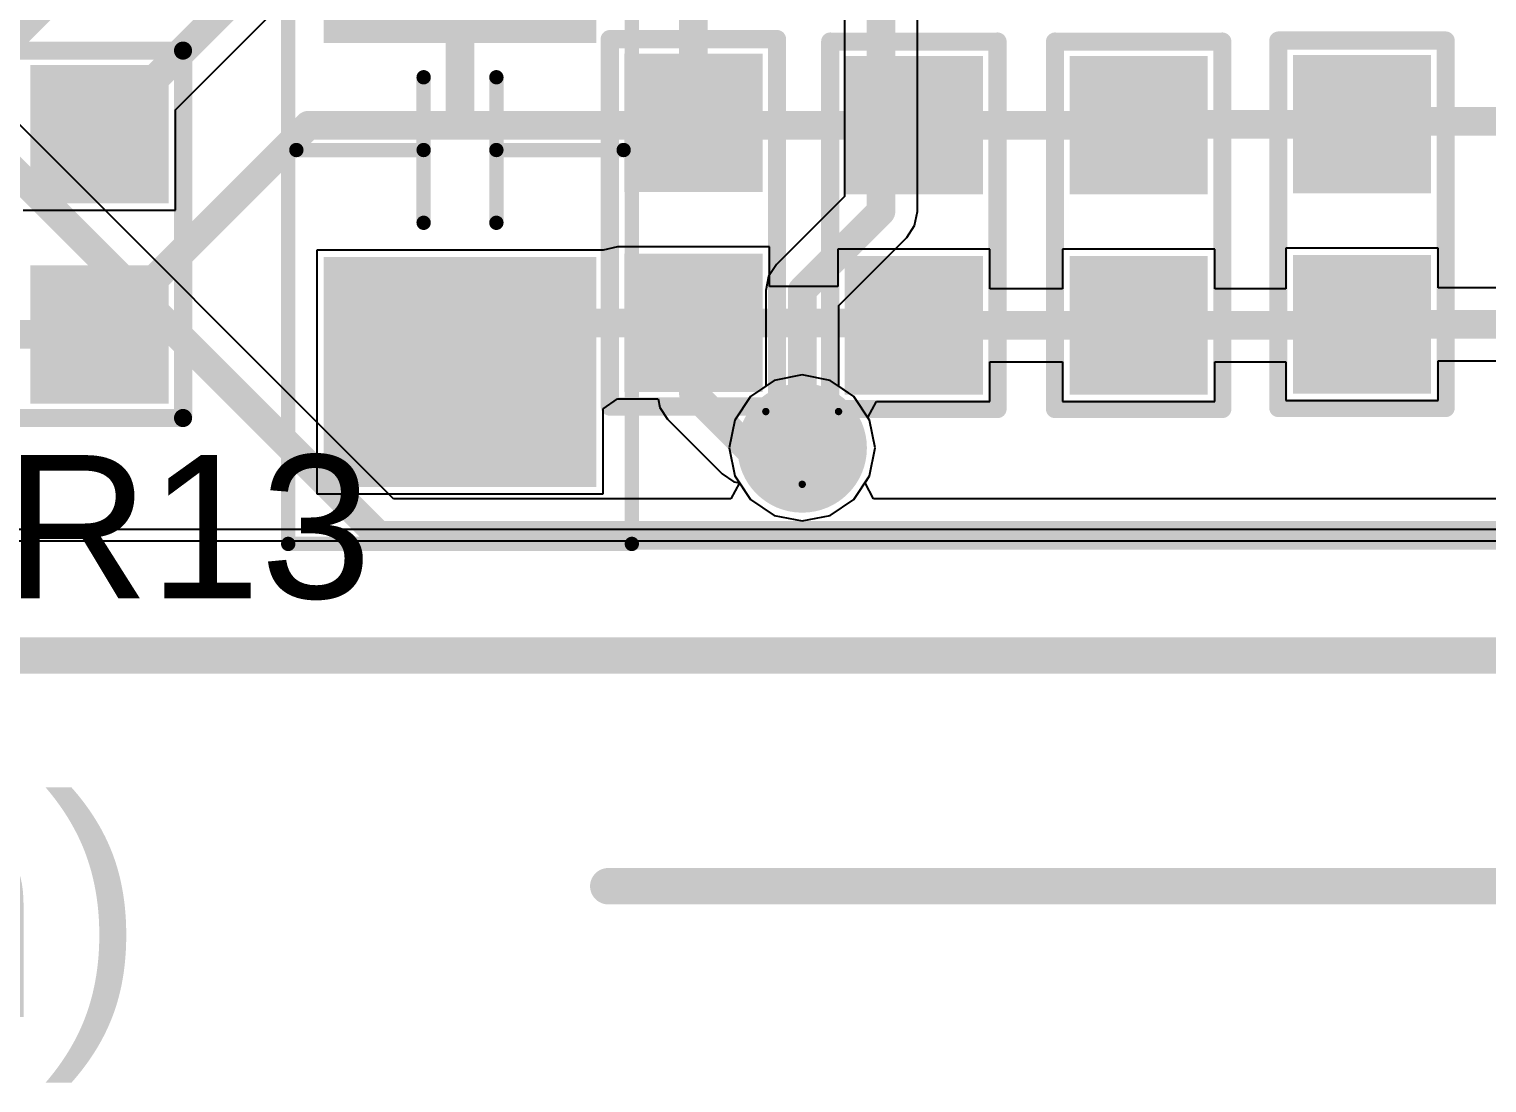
# Model space of a CAD drawing. Header units: inches. Extents: x -3 to 423, y -3 to 110.
# Drawn here: x 34.84 to 45.02, y -2.98 to 4.37 of the extents above; entities that cross this region are included whole.
import ezdxf

# ---------------------------------------------------------------- set-up
doc = ezdxf.new("R2010")
doc.units = ezdxf.units.IN
for name, color, linetype in [('Board Outline', 56, 'Continuous'), ('Bottom Layer', 5, 'Continuous'), ('Bottom Solder', 6, 'Continuous'), ('Drill Drawing', 1, 'Continuous'), ('Mechanical 1', 6, 'Continuous'), ('Mechanical 16', 56, 'Continuous'), ('Mechanical 3', 76, 'Continuous'), ('Mid Layer', 16, 'Continuous'), ('Mid Layer 2', 76, 'Continuous'), ('Top Layer', 1, 'Continuous'), ('Top Overlay', 2, 'Continuous'), ('Top Paste', 8, 'Continuous'), ('Top Solder', 216, 'Continuous'), ('Via Holes', 16, 'Continuous')]:
    doc.layers.add(name, color=color, linetype=linetype)
doc.styles.add('Arial', font='', dxfattribs={"height": 0.2})
doc.styles.get('Arial').set_extended_font_data('Arial')

msp = doc.modelspace()

# ---------------------------------------------------------------- hatches: boundary and pattern name
at = {"layer": 'Bottom Layer'}
h = msp.add_hatch(color=5, dxfattribs=at)
edge = h.paths.add_edge_path()
edge.add_arc((40.24, 1.45), 0.35, 0, 360)
at = {"layer": 'Bottom Solder'}
h = msp.add_hatch(color=6, dxfattribs=at)
edge = h.paths.add_edge_path()
edge.add_arc((40.24, 1.45), 0.452, 0, 360)
at = {"layer": 'Mid Layer'}
h = msp.add_hatch(color=16, dxfattribs=at)
edge = h.paths.add_edge_path()
edge.add_arc((40.24, 1.45), 0.35, 0, 360)
at = {"layer": 'Mid Layer 2'}
h = msp.add_hatch(color=76, dxfattribs=at)
edge = h.paths.add_edge_path()
edge.add_arc((40.24, 1.45), 0.35, 0, 360)
at = {"layer": 'Top Layer'}
for points in [[(39.861, 4.101), (39.861, 3.339), (39.099, 3.339), (39.099, 4.101)], [(41.401, 4.084), (41.401, 3.322), (40.639, 3.322), (40.639, 4.084)], [(42.971, 4.084), (42.971, 3.322), (42.209, 3.322), (42.209, 4.084)], [(44.531, 4.091), (44.531, 3.329), (43.769, 3.329), (43.769, 4.091)], [(35.712, 4.021), (35.712, 3.259), (34.95, 3.259), (34.95, 4.021)], [(37, 1.28), (37, 2.68), (38.7, 2.68), (38.7, 1.28)], [(39.861, 2.704), (39.861, 1.942), (39.099, 1.942), (39.099, 2.704)], [(41.401, 2.687), (41.401, 1.925), (40.639, 1.925), (40.639, 2.687)], [(42.971, 2.687), (42.971, 1.925), (42.209, 1.925), (42.209, 2.687)], [(44.531, 2.694), (44.531, 1.932), (43.769, 1.932), (43.769, 2.694)], [(35.712, 2.624), (35.712, 1.862), (34.95, 1.862), (34.95, 2.624)]]:
    msp.add_hatch(color=1, dxfattribs=at).paths.add_polyline_path(points)
h = msp.add_hatch(color=1, dxfattribs=at)
edge = h.paths.add_edge_path()
edge.add_arc((40.24, 1.45), 0.35, 0, 360)
at = {"layer": 'Top Paste'}
for points in [[(39.861, 4.101), (39.861, 3.339), (39.099, 3.339), (39.099, 4.101)], [(41.401, 4.084), (41.401, 3.322), (40.639, 3.322), (40.639, 4.084)], [(42.971, 4.084), (42.971, 3.322), (42.209, 3.322), (42.209, 4.084)], [(44.531, 4.091), (44.531, 3.329), (43.769, 3.329), (43.769, 4.091)], [(35.712, 4.021), (35.712, 3.259), (34.95, 3.259), (34.95, 4.021)], [(37, 1.28), (37, 2.68), (38.7, 2.68), (38.7, 1.28)], [(39.861, 2.704), (39.861, 1.942), (39.099, 1.942), (39.099, 2.704)], [(41.401, 2.687), (41.401, 1.925), (40.639, 1.925), (40.639, 2.687)], [(42.971, 2.687), (42.971, 1.925), (42.209, 1.925), (42.209, 2.687)], [(44.531, 2.694), (44.531, 1.932), (43.769, 1.932), (43.769, 2.694)], [(35.712, 2.624), (35.712, 1.862), (34.95, 1.862), (34.95, 2.624)]]:
    msp.add_hatch(color=8, dxfattribs=at).paths.add_polyline_path(points)
at = {"layer": 'Top Solder'}
for points in [[(36.898, 4.278), (36.898, 5.882), (38.802, 5.882), (38.802, 4.278)], [(39.963, 4.203), (39.963, 3.237), (38.997, 3.237), (38.997, 4.203)], [(41.503, 4.186), (41.503, 3.22), (40.537, 3.22), (40.537, 4.186)], [(43.073, 4.186), (43.073, 3.22), (42.107, 3.22), (42.107, 4.186)], [(44.633, 4.193), (44.633, 3.227), (43.667, 3.227), (43.667, 4.193)], [(35.814, 4.123), (35.814, 3.157), (34.849, 3.157), (34.849, 4.123)], [(36.898, 1.178), (36.898, 2.782), (38.802, 2.782), (38.802, 1.178)], [(39.963, 2.806), (39.963, 1.84), (38.997, 1.84), (38.997, 2.806)], [(41.503, 2.789), (41.503, 1.823), (40.537, 1.823), (40.537, 2.789)], [(43.073, 2.789), (43.073, 1.823), (42.107, 1.823), (42.107, 2.789)], [(44.633, 2.796), (44.633, 1.83), (43.667, 1.83), (43.667, 2.796)], [(35.814, 2.726), (35.814, 1.76), (34.849, 1.76), (34.849, 2.726)]]:
    msp.add_hatch(color=216, dxfattribs=at).paths.add_polyline_path(points)
h = msp.add_hatch(color=216, dxfattribs=at)
edge = h.paths.add_edge_path()
edge.add_arc((40.24, 1.45), 0.452, 0, 360)
at = {"layer": 'Via Holes'}
h = msp.add_hatch(color=7, dxfattribs=at)
edge = h.paths.add_edge_path()
edge.add_arc((40.24, 1.45), 0.25, 0, 360)

# ---------------------------------------------------------------- linework, layer by layer
at = {"layer": 'Board Outline', "const_width": 0.254}
msp.add_lwpolyline([(0.02, 0), (64.06, 0)], dxfattribs=at)
at = {"layer": 'Bottom Layer'}
for p, q in [((40.535, 6.729), (40.535, 3.206)), ((41.045, 3.1), (41.045, 6.729)), ((37.386, 1.095), (33.25, 5.23)), ((40.535, 3.206), (40.06, 2.73)), ((41.025, 3.002), (41.045, 3.1)), ((40.97, 2.92), (41.025, 3.002)), ((40.495, 2.444), (40.97, 2.92)), ((40.005, 2.648), (39.985, 2.55)), ((40.06, 2.73), (40.005, 2.648)), ((39.985, 2.55), (39.985, 1.881)), ((40.495, 1.881), (40.495, 2.444)), ((39.985, 1.881), (39.88, 1.81)), ((40.6, 1.81), (40.495, 1.881)), ((39.88, 1.81), (39.769, 1.645)), ((40.711, 1.645), (40.6, 1.81)), ((39.769, 1.645), (39.73, 1.45)), ((40.75, 1.45), (40.711, 1.645)), ((39.73, 1.45), (39.769, 1.255)), ((40.711, 1.255), (40.75, 1.45)), ((39.769, 1.255), (39.801, 1.207)), ((40.679, 1.207), (40.711, 1.255)), ((39.801, 1.207), (39.741, 1.095)), ((40.739, 1.095), (40.679, 1.207)), ((39.741, 1.095), (37.386, 1.095)), ((45.704, 1.095), (40.739, 1.095))]:
    msp.add_line(p, q, dxfattribs=at)
at = {"layer": 'Bottom Layer', "const_width": 0.2}
for points in [[(40.79, 3.1), (40.79, 7.16)], [(33.07, 5.05), (37.28, 0.84)], [(40.24, 2.55), (40.79, 3.1)], [(40.24, 1.45), (40.24, 2.55)], [(37.28, 0.84), (45.81, 0.84)]]:
    msp.add_lwpolyline(points, dxfattribs=at)
at = {"layer": 'Bottom Layer', "const_width": 0.1}
for points in [[(40.74, 3.1, 1), (40.84, 3.1, 1)], [(40.74, 3.1, 1), (40.84, 3.1, 1)], [(40.19, 2.55, 1), (40.29, 2.55, 1)], [(40.19, 2.55, 1), (40.29, 2.55, 1)], [(40.19, 1.45, 1), (40.29, 1.45, 1)], [(37.23, 0.84, 1), (37.33, 0.84, 1)], [(37.23, 0.84, 1), (37.33, 0.84, 1)]]:
    msp.add_lwpolyline(points, format="xyb", close=True, dxfattribs=at)
at = {"layer": 'Drill Drawing', "const_width": 0.0508}
for points in [[(39.986, 1.704), (40.494, 1.704)], [(39.986, 1.704), (40.24, 1.196)], [(40.24, 1.196), (40.494, 1.704)]]:
    msp.add_lwpolyline(points, dxfattribs=at)
at = {"layer": 'Drill Drawing', "const_width": 0.0254}
for points in [[(39.973, 1.704, 1), (39.999, 1.704, 1)], [(39.973, 1.704, 1), (39.999, 1.704, 1)], [(40.481, 1.704, 1), (40.507, 1.704, 1)], [(40.481, 1.704, 1), (40.507, 1.704, 1)], [(40.227, 1.196, 1), (40.253, 1.196, 1)], [(40.227, 1.196, 1), (40.253, 1.196, 1)]]:
    msp.add_lwpolyline(points, format="xyb", close=True, dxfattribs=at)
at = {"layer": 'Mechanical 1', "const_width": 0.254}
msp.add_lwpolyline([(0, 0), (64.06, 0)], dxfattribs=at)
at = {"layer": 'Mechanical 16', "const_width": 0.1}
for points in [[(36.65, 0.78), (36.65, 6.28)], [(39.05, 0.78), (39.05, 6.28)], [(37.596, 3.53), (37.596, 4.038)], [(38.104, 3.53), (38.104, 4.038)], [(36.707, 3.53), (37.596, 3.53)], [(37.596, 3.022), (37.596, 3.53)], [(38.104, 3.022), (38.104, 3.53)], [(38.104, 3.53), (38.993, 3.53)], [(36.65, 0.78), (39.05, 0.78)]]:
    msp.add_lwpolyline(points, dxfattribs=at)
at = {"layer": 'Mechanical 16', "const_width": 0.05}
for points in [[(37.571, 4.038, 1), (37.621, 4.038, 1)], [(38.079, 4.038, 1), (38.129, 4.038, 1)], [(36.682, 3.53, 1), (36.732, 3.53, 1)], [(37.571, 3.53, 1), (37.621, 3.53, 1)], [(37.571, 3.53, 1), (37.621, 3.53, 1)], [(37.571, 3.53, 1), (37.621, 3.53, 1)], [(38.079, 3.53, 1), (38.129, 3.53, 1)], [(38.079, 3.53, 1), (38.129, 3.53, 1)], [(38.079, 3.53, 1), (38.129, 3.53, 1)], [(38.968, 3.53, 1), (39.018, 3.53, 1)], [(37.571, 3.022, 1), (37.621, 3.022, 1)], [(38.079, 3.022, 1), (38.129, 3.022, 1)], [(36.625, 0.78, 1), (36.675, 0.78, 1)], [(36.625, 0.78, 1), (36.675, 0.78, 1)], [(39.025, 0.78, 1), (39.075, 0.78, 1)], [(39.025, 0.78, 1), (39.075, 0.78, 1)]]:
    msp.add_lwpolyline(points, format="xyb", close=True, dxfattribs=at)
at = {"layer": 'Mechanical 3', "const_width": 0.254}
msp.add_lwpolyline([(38.886, -1.61), (64.06, -1.61)], dxfattribs=at)
at = {"layer": 'Mechanical 3', "const_width": 0.127}
msp.add_lwpolyline([(38.822, -1.61, 1), (38.949, -1.61, 1)], format="xyb", close=True, dxfattribs=at)
at = {"layer": 'Mid Layer'}
for p, q in [((40.24, 1.96), (40.045, 1.921)), ((40.435, 1.921), (40.24, 1.96)), ((40.045, 1.921), (39.88, 1.81)), ((40.6, 1.81), (40.435, 1.921)), ((39.88, 1.81), (39.769, 1.645)), ((40.711, 1.645), (40.6, 1.81)), ((39.769, 1.645), (39.73, 1.45)), ((40.75, 1.45), (40.711, 1.645)), ((39.73, 1.45), (39.769, 1.255)), ((40.711, 1.255), (40.75, 1.45)), ((39.769, 1.255), (39.88, 1.089)), ((40.6, 1.089), (40.711, 1.255)), ((39.88, 1.089), (40.045, 0.979)), ((40.435, 0.979), (40.6, 1.089)), ((40.045, 0.979), (40.24, 0.94)), ((40.24, 0.94), (40.435, 0.979)), ((54.713, 0.8), (32.482, 0.8))]:
    msp.add_line(p, q, dxfattribs=at)
at = {"layer": 'Mid Layer 2'}
msp.add_line((46.21, 0.88), (30.65, 0.88), dxfattribs=at)
at = {"layer": 'Top Layer'}
for p, q in [((35.862, 3.811), (36.579, 4.527)), ((35.862, 3.109), (35.862, 3.811)), ((34.8, 3.109), (35.862, 3.109)), ((38.949, 2.854), (38.85, 2.83)), ((38.967, 2.854), (38.949, 2.854)), ((38.949, 2.854), (38.949, 2.854)), ((40.011, 2.854), (38.967, 2.854)), ((40.011, 2.578), (40.011, 2.854)), ((38.85, 2.83), (36.85, 2.83)), ((36.85, 2.83), (36.85, 1.13)), ((38.85, 2.83), (38.85, 2.83)), ((41.551, 2.837), (40.489, 2.837)), ((40.489, 2.837), (40.489, 2.578)), ((41.551, 2.561), (41.551, 2.837)), ((43.121, 2.837), (42.059, 2.837)), ((42.059, 2.837), (42.059, 2.561)), ((43.121, 2.561), (43.121, 2.837)), ((44.681, 2.844), (43.619, 2.844)), ((43.619, 2.844), (43.619, 2.561)), ((44.681, 2.568), (44.681, 2.844)), ((40.489, 2.578), (40.011, 2.578)), ((42.059, 2.561), (41.551, 2.561)), ((43.619, 2.561), (43.121, 2.561)), ((45.149, 2.568), (44.681, 2.568)), ((41.551, 1.775), (41.551, 2.051)), ((41.551, 2.051), (42.059, 2.051)), ((42.059, 2.051), (42.059, 1.775)), ((43.121, 1.775), (43.121, 2.051)), ((43.121, 2.051), (43.619, 2.051)), ((43.619, 2.051), (43.619, 1.782)), ((44.681, 1.782), (44.681, 2.058)), ((44.681, 2.058), (45.149, 2.058)), ((38.85, 1.724), (38.949, 1.792)), ((38.949, 1.792), (39.233, 1.792)), ((39.233, 1.792), (39.245, 1.732)), ((39.245, 1.732), (39.3, 1.65)), ((40.699, 1.663), (40.759, 1.775)), ((40.759, 1.775), (41.551, 1.775)), ((42.059, 1.775), (43.121, 1.775)), ((43.619, 1.782), (44.681, 1.782)), ((38.85, 1.13), (38.85, 1.724)), ((39.3, 1.65), (39.68, 1.27)), ((40.711, 1.645), (40.699, 1.663)), ((40.75, 1.45), (40.711, 1.645)), ((40.711, 1.255), (40.75, 1.45)), ((39.68, 1.27), (39.763, 1.214)), ((40.6, 1.089), (40.711, 1.255)), ((36.85, 1.13), (38.85, 1.13)), ((39.763, 1.214), (39.801, 1.207)), ((39.801, 1.207), (39.88, 1.089)), ((39.88, 1.089), (40.045, 0.979)), ((40.435, 0.979), (40.6, 1.089)), ((40.045, 0.979), (40.24, 0.94)), ((40.24, 0.94), (40.435, 0.979)), ((54.713, 0.8), (32.482, 0.8))]:
    msp.add_line(p, q, dxfattribs=at)
at = {"layer": 'Top Layer', "const_width": 0.2}
for points in [[(39.48, 3.72), (39.48, 6.699)], [(34.05, 3.64), (35.6, 5.19)], [(37.85, 3.703), (37.85, 5.08)], [(35.331, 3.64), (36.398, 4.707)], [(35.331, 2.243), (36.791, 3.703)], [(36.791, 3.703), (37.85, 3.703)], [(37.85, 3.703), (41.02, 3.703)], [(41.02, 3.703), (42.59, 3.703)], [(42.59, 3.703), (42.597, 3.71)], [(42.597, 3.71), (44.15, 3.71)], [(44.15, 3.71), (44.17, 3.73)], [(44.17, 3.73), (45.68, 3.73)], [(33.76, 2.243), (35.331, 2.243)], [(37.85, 1.98), (38.193, 2.323)], [(38.193, 2.323), (39.48, 2.323)], [(39.48, 1.83), (39.48, 2.323)], [(39.48, 2.323), (41.003, 2.323)], [(41.003, 2.323), (41.02, 2.306)], [(41.02, 2.306), (42.59, 2.306)], [(42.59, 2.306), (44.143, 2.306)], [(44.143, 2.306), (44.15, 2.313)], [(44.15, 2.313), (45.66, 2.313)], [(39.48, 1.83), (39.86, 1.45)], [(39.86, 1.45), (40.24, 1.45)]]:
    msp.add_lwpolyline(points, dxfattribs=at)
at = {"layer": 'Top Layer', "const_width": 0.1}
for points in [[(36.741, 3.703, 1), (36.841, 3.703, 1)], [(36.741, 3.703, 1), (36.841, 3.703, 1)], [(37.8, 3.703, 1), (37.9, 3.703, 1)], [(37.8, 3.703, 1), (37.9, 3.703, 1)], [(37.8, 3.703, 1), (37.9, 3.703, 1)], [(39.43, 3.72, 1), (39.53, 3.72, 1)], [(40.97, 3.703, 1), (41.07, 3.703, 1)], [(40.97, 3.703, 1), (41.07, 3.703, 1)], [(42.54, 3.703, 1), (42.64, 3.703, 1)], [(42.54, 3.703, 1), (42.64, 3.703, 1)], [(42.547, 3.71, 1), (42.647, 3.71, 1)], [(42.547, 3.71, 1), (42.647, 3.71, 1)], [(44.1, 3.71, 1), (44.2, 3.71, 1)], [(44.1, 3.71, 1), (44.2, 3.71, 1)], [(44.12, 3.73, 1), (44.22, 3.73, 1)], [(44.12, 3.73, 1), (44.22, 3.73, 1)], [(35.281, 3.64, 1), (35.381, 3.64, 1)], [(35.281, 2.243, 1), (35.381, 2.243, 1)], [(35.281, 2.243, 1), (35.381, 2.243, 1)], [(38.143, 2.323, 1), (38.243, 2.323, 1)], [(38.143, 2.323, 1), (38.243, 2.323, 1)], [(39.43, 2.323, 1), (39.53, 2.323, 1)], [(39.43, 2.323, 1), (39.53, 2.323, 1)], [(39.43, 2.323, 1), (39.53, 2.323, 1)], [(40.953, 2.323, 1), (41.053, 2.323, 1)], [(40.953, 2.323, 1), (41.053, 2.323, 1)], [(40.97, 2.306, 1), (41.07, 2.306, 1)], [(40.97, 2.306, 1), (41.07, 2.306, 1)], [(42.54, 2.306, 1), (42.64, 2.306, 1)], [(42.54, 2.306, 1), (42.64, 2.306, 1)], [(44.093, 2.306, 1), (44.193, 2.306, 1)], [(44.093, 2.306, 1), (44.193, 2.306, 1)], [(44.1, 2.313, 1), (44.2, 2.313, 1)], [(44.1, 2.313, 1), (44.2, 2.313, 1)], [(37.8, 1.98, 1), (37.9, 1.98, 1)], [(39.43, 1.83, 1), (39.53, 1.83, 1)], [(39.43, 1.83, 1), (39.53, 1.83, 1)], [(39.81, 1.45, 1), (39.91, 1.45, 1)], [(39.81, 1.45, 1), (39.91, 1.45, 1)], [(40.19, 1.45, 1), (40.29, 1.45, 1)]]:
    msp.add_lwpolyline(points, format="xyb", close=True, dxfattribs=at)
at = {"layer": 'Top Overlay', "const_width": 0.127}
for points in [[(34.747, 4.224), (35.916, 4.224)], [(35.916, 1.659), (35.916, 4.224)], [(38.896, 4.304), (40.064, 4.304)], [(38.896, 1.739), (38.896, 4.304)], [(40.064, 1.739), (40.064, 4.304)], [(40.436, 4.287), (41.604, 4.287)], [(40.436, 1.722), (40.436, 4.287)], [(41.604, 1.722), (41.604, 4.287)], [(42.006, 4.287), (43.174, 4.287)], [(42.006, 1.722), (42.006, 4.287)], [(43.174, 1.722), (43.174, 4.287)], [(43.566, 4.294), (44.734, 4.294)], [(43.566, 1.729), (43.566, 4.294)], [(44.734, 1.729), (44.734, 4.294)], [(38.896, 1.739), (40.064, 1.739)], [(40.436, 1.722), (41.604, 1.722)], [(42.006, 1.722), (43.174, 1.722)], [(43.566, 1.729), (44.734, 1.729)], [(34.747, 1.659), (35.916, 1.659)]]:
    msp.add_lwpolyline(points, dxfattribs=at)
at = {"layer": 'Top Overlay', "const_width": 0.0635}
for points in [[(35.884, 4.224, 1), (35.947, 4.224, 1)], [(35.884, 4.224, 1), (35.947, 4.224, 1)], [(38.864, 4.304, 1), (38.928, 4.304, 1)], [(38.864, 4.304, 1), (38.928, 4.304, 1)], [(40.032, 4.304, 1), (40.096, 4.304, 1)], [(40.032, 4.304, 1), (40.096, 4.304, 1)], [(40.404, 4.287, 1), (40.468, 4.287, 1)], [(40.404, 4.287, 1), (40.468, 4.287, 1)], [(41.572, 4.287, 1), (41.636, 4.287, 1)], [(41.572, 4.287, 1), (41.636, 4.287, 1)], [(41.974, 4.287, 1), (42.038, 4.287, 1)], [(41.974, 4.287, 1), (42.038, 4.287, 1)], [(43.142, 4.287, 1), (43.206, 4.287, 1)], [(43.142, 4.287, 1), (43.206, 4.287, 1)], [(43.534, 4.294, 1), (43.598, 4.294, 1)], [(43.534, 4.294, 1), (43.598, 4.294, 1)], [(44.702, 4.294, 1), (44.766, 4.294, 1)], [(44.702, 4.294, 1), (44.766, 4.294, 1)], [(38.864, 1.739, 1), (38.928, 1.739, 1)], [(38.864, 1.739, 1), (38.928, 1.739, 1)], [(40.032, 1.739, 1), (40.096, 1.739, 1)], [(40.032, 1.739, 1), (40.096, 1.739, 1)], [(40.404, 1.722, 1), (40.468, 1.722, 1)], [(40.404, 1.722, 1), (40.468, 1.722, 1)], [(41.572, 1.722, 1), (41.636, 1.722, 1)], [(41.572, 1.722, 1), (41.636, 1.722, 1)], [(41.974, 1.722, 1), (42.038, 1.722, 1)], [(41.974, 1.722, 1), (42.038, 1.722, 1)], [(43.142, 1.722, 1), (43.206, 1.722, 1)], [(43.142, 1.722, 1), (43.206, 1.722, 1)], [(43.534, 1.729, 1), (43.598, 1.729, 1)], [(43.534, 1.729, 1), (43.598, 1.729, 1)], [(44.702, 1.729, 1), (44.766, 1.729, 1)], [(44.702, 1.729, 1), (44.766, 1.729, 1)], [(35.884, 1.659, 1), (35.947, 1.659, 1)], [(35.884, 1.659, 1), (35.947, 1.659, 1)]]:
    msp.add_lwpolyline(points, format="xyb", close=True, dxfattribs=at)

# ---------------------------------------------------------------- texts
at = {"layer": 'Mechanical 3', "style": 'Arial'}
msp.add_text('64.06 (mm)', height=1.524, dxfattribs=at).set_placement((24.768, -2.524))
at = {"layer": 'Top Overlay', "style": 'Arial'}
msp.add_text('R13', height=1, dxfattribs=at).set_placement((34.67, 0.4))

doc.saveas('drawing.dxf')
